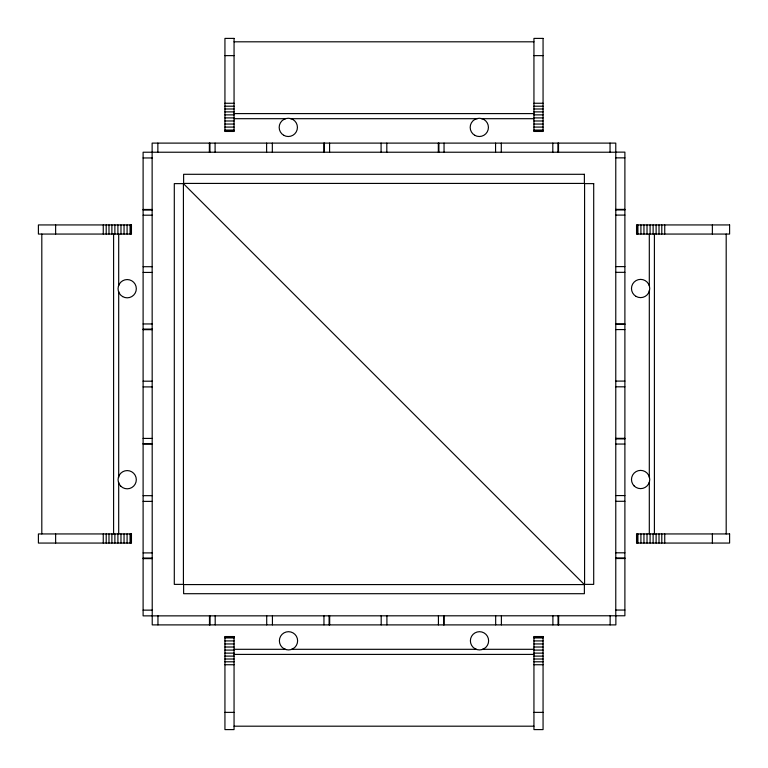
<?xml version="1.0" encoding="UTF-8"?>
<svg xmlns="http://www.w3.org/2000/svg" width="768" height="768" viewBox="0 0 768 768"><rect width="100%" height="100%" fill="white"/><g stroke="black" fill="none" stroke-linecap="round" stroke-linejoin="round"><path stroke-width="1.15" d="M234.058 41.808L533.942 41.808M224.938 55.632L234.058 55.632M533.942 55.632L543.062 55.632M224.938 103.258L234.058 103.258M533.942 103.258L543.062 103.258M224.938 106.205L234.058 106.205M533.942 106.205L543.062 106.205M224.938 108.989L234.058 108.989M533.942 108.989L543.062 108.989M224.938 111.888L234.058 111.888M533.942 111.888L543.062 111.888M234.058 113.597L533.942 113.597M224.938 114.874L234.058 114.874M533.942 114.874L543.062 114.874M224.938 117.907L234.058 117.907M533.942 117.907L543.062 117.907M234.058 118.694L285.638 118.694M290.438 118.694L477.562 118.694M481.162 118.694L533.942 118.694M224.938 120.979L234.058 120.979M533.942 120.979L543.062 120.979M224.938 124.051L234.058 124.051M533.942 124.051L543.062 124.051M224.938 127.085L234.058 127.085M533.942 127.085L543.062 127.085M224.938 130.07L234.058 130.07M533.942 130.07L543.062 130.07M224.938 131.03L234.058 131.03M533.942 131.03L543.062 131.03M615.773 152.131L624.893 152.131L624.893 615.773L143.107 615.869L143.107 152.227L615.773 152.227M143.107 157.958L152.227 157.958M615.773 157.862L624.893 157.862M183.418 183.619L174.298 183.619L174.298 584.381L183.418 584.381L183.418 183.619L584.381 584.582L584.381 593.702L183.619 593.702L183.619 584.582L584.381 584.582M143.107 209.472L152.227 209.472M615.773 209.376L624.893 209.376M615.773 209.942L624.893 209.942M143.107 210.038L152.227 210.038M615.773 215.098L624.893 215.098M143.107 215.194L152.227 215.194M615.773 266.611L624.893 266.611M143.107 266.707L152.227 266.707M615.773 272.333L624.893 272.333M143.107 272.429L152.227 272.429M615.773 323.846L624.893 323.846M143.107 323.952L152.227 323.952M615.773 324.422L624.893 324.422M143.107 329.098L152.227 329.098M615.773 329.578L624.893 329.578M143.107 329.674L152.227 329.674M615.773 381.091L624.893 381.091M143.107 381.187L152.227 381.187M143.107 386.909L152.227 386.909M615.773 386.813L624.893 386.813M143.107 438.422L152.227 438.422M615.773 438.326L624.893 438.326M615.773 438.902L624.893 438.902M143.107 443.578L152.227 443.578M615.773 444.048L624.893 444.048M143.107 444.154L152.227 444.154M615.773 495.571L624.893 495.571M143.107 495.667L152.227 495.667M615.773 501.293L624.893 501.293M143.107 501.389L152.227 501.389M615.773 552.806L624.893 552.806M143.107 552.902L152.227 552.902M615.773 557.962L624.893 557.962M143.107 558.058L152.227 558.058M615.773 558.528L624.893 558.528M143.107 558.624L152.227 558.624M615.773 610.042L624.893 610.042M143.107 610.138L152.227 610.138M224.938 636.97L234.058 636.97M533.942 636.97L543.062 636.97M224.938 637.93L234.058 637.93M533.942 637.93L543.062 637.93M224.938 640.915L234.058 640.915M533.942 640.915L543.062 640.915M224.938 643.949L234.058 643.949M533.942 643.949L543.062 643.949M224.938 647.021L234.058 647.021M533.942 647.021L543.062 647.021M234.058 649.306L285.638 649.306M291.638 649.306L476.362 649.306M482.362 649.306L533.942 649.306M224.938 650.093L234.058 650.093M533.942 650.093L543.062 650.093M224.938 653.126L234.058 653.126M533.942 653.126L543.062 653.126M234.058 654.403L533.942 654.403M224.938 656.112L234.058 656.112M533.942 656.112L543.062 656.112M224.938 659.011L234.058 659.011M533.942 659.011L543.062 659.011M224.938 661.795L234.058 661.795M533.942 661.795L543.062 661.795M224.938 664.742L234.058 664.742M533.942 664.742L543.062 664.742M224.938 712.368L234.058 712.368M533.942 712.368L543.062 712.368M234.058 726.192L533.942 726.192M726.192 234.058L726.192 533.942M712.368 224.938L712.368 234.058M712.368 533.942L712.368 543.062M664.742 224.938L664.742 234.058M664.742 533.942L664.742 543.062M661.795 224.938L661.795 234.058M661.795 533.942L661.795 543.062M659.011 224.938L659.011 234.058M659.011 533.942L659.011 543.062M656.112 224.938L656.112 234.058M656.112 533.942L656.112 543.062M654.403 234.058L654.403 533.942M653.126 224.938L653.126 234.058M653.126 533.942L653.126 543.062M650.093 224.938L650.093 234.058M650.093 533.942L650.093 543.062M649.306 234.058L649.306 285.638M649.306 290.438L649.306 477.562M649.306 482.362L649.306 533.942M647.021 224.938L647.021 234.058M647.021 533.942L647.021 543.062M643.949 224.938L643.949 234.058M643.949 533.942L643.949 543.062M640.915 224.938L640.915 234.058M640.915 533.942L640.915 543.062M637.93 224.938L637.93 234.058M637.93 533.942L637.93 543.062M636.97 224.938L636.97 234.058M636.97 533.942L636.97 543.062M615.869 615.773L615.869 624.893L152.227 624.893L152.131 143.107L615.773 143.107L615.773 615.773M610.042 143.107L610.042 152.227M610.138 615.773L610.138 624.893M558.528 143.107L558.528 152.227M558.624 615.773L558.624 624.893M558.058 615.773L558.058 624.893M557.962 143.107L557.962 152.227M552.902 615.773L552.902 624.893M552.806 143.107L552.806 152.227M501.389 615.773L501.389 624.893M501.293 143.107L501.293 152.227M495.667 615.773L495.667 624.893M495.571 143.107L495.571 152.227M444.154 615.773L444.154 624.893M444.048 143.107L444.048 152.227M443.578 615.773L443.578 624.893M438.902 143.107L438.902 152.227M438.422 615.773L438.422 624.893M438.326 143.107L438.326 152.227M386.909 615.773L386.909 624.893M386.813 143.107L386.813 152.227M381.091 143.107L381.091 152.227M381.187 615.773L381.187 624.893M329.578 143.107L329.578 152.227M329.674 615.773L329.674 624.893M329.098 615.773L329.098 624.893M324.422 143.107L324.422 152.227M323.952 615.773L323.952 624.893M323.846 143.107L323.846 152.227M272.429 615.773L272.429 624.893M272.333 143.107L272.333 152.227M266.707 615.773L266.707 624.893M266.611 143.107L266.611 152.227M215.194 615.773L215.194 624.893M215.098 143.107L215.098 152.227M210.038 615.773L210.038 624.893M209.942 143.107L209.942 152.227M209.472 615.773L209.472 624.893M209.376 143.107L209.376 152.227M157.958 615.773L157.958 624.893M157.862 143.107L157.862 152.227M131.03 224.938L131.03 234.058M131.03 533.942L131.03 543.062M130.07 224.938L130.07 234.058M130.07 533.942L130.07 543.062M127.085 224.938L127.085 234.058M127.085 533.942L127.085 543.062M124.051 224.938L124.051 234.058M124.051 533.942L124.051 543.062M120.979 224.938L120.979 234.058M120.979 533.942L120.979 543.062M118.694 234.058L118.694 285.638M118.694 291.638L118.694 477.562M118.694 482.362L118.694 533.942M117.907 224.938L117.907 234.058M117.907 533.942L117.907 543.062M114.874 224.938L114.874 234.058M114.874 533.942L114.874 543.062M113.597 234.058L113.597 533.942M111.888 224.938L111.888 234.058M111.888 533.942L111.888 543.062M108.989 224.938L108.989 234.058M108.989 533.942L108.989 543.062M106.205 224.938L106.205 234.058M106.205 533.942L106.205 543.062M103.258 224.938L103.258 234.058M103.258 533.942L103.258 543.062M55.632 224.938L55.632 234.058M55.632 533.942L55.632 543.062M41.808 234.058L41.808 533.942M234.058 38.4L224.938 38.4L224.938 131.453L234.058 131.453L234.058 38.4M543.062 38.4L533.942 38.4L533.942 131.453L543.062 131.453L543.062 38.4M584.381 174.298L183.619 174.298L183.619 183.418L584.381 183.418L584.381 174.298M593.702 183.619L584.582 183.619L584.582 584.381L593.702 584.381L593.702 183.619M131.453 224.938L38.4 224.938L38.4 234.058L131.453 234.058L131.453 224.938M729.6 224.938L636.547 224.938L636.547 234.058L729.6 234.058L729.6 224.938M131.453 533.942L38.4 533.942L38.4 543.062L131.453 543.062L131.453 533.942M729.6 533.942L636.547 533.942L636.547 543.062L729.6 543.062L729.6 533.942M234.058 636.547L224.938 636.547L224.938 729.6L234.058 729.6L234.058 636.547M543.062 636.547L533.942 636.547L533.942 729.6L543.062 729.6L543.062 636.547M474.941 648.701A9.12 9.12 0 0 0 488.621 640.8A9.12 9.12 0 0 0 474.941 632.909A9.12 9.12 0 0 0 474.941 648.701M283.939 648.701A9.12 9.12 0 0 0 297.619 640.8A9.12 9.12 0 0 0 283.939 632.909A9.12 9.12 0 0 0 283.939 648.701M120.749 486.144A9.12 9.12 0 0 0 136.003 482.054A9.12 9.12 0 0 0 124.838 470.89A9.12 9.12 0 0 0 120.749 486.144M122.63 296.592A9.12 9.12 0 0 0 136.32 288.691A9.12 9.12 0 0 0 122.63 280.79A9.12 9.12 0 0 0 122.63 296.592M283.738 135.293A9.12 9.12 0 0 0 297.427 127.392A9.12 9.12 0 0 0 283.738 119.491A9.12 9.12 0 0 0 283.738 135.293M474.749 135.293A9.12 9.12 0 0 0 488.429 127.392A9.12 9.12 0 0 0 474.749 119.491A9.12 9.12 0 0 0 474.749 135.293M636.048 296.4A9.12 9.12 0 0 0 649.728 288.499A9.12 9.12 0 0 0 636.048 280.598A9.12 9.12 0 0 0 636.048 296.4M634.157 485.952A9.12 9.12 0 0 0 649.421 481.862A9.12 9.12 0 0 0 638.246 470.698A9.12 9.12 0 0 0 634.157 485.952"/></g></svg>
